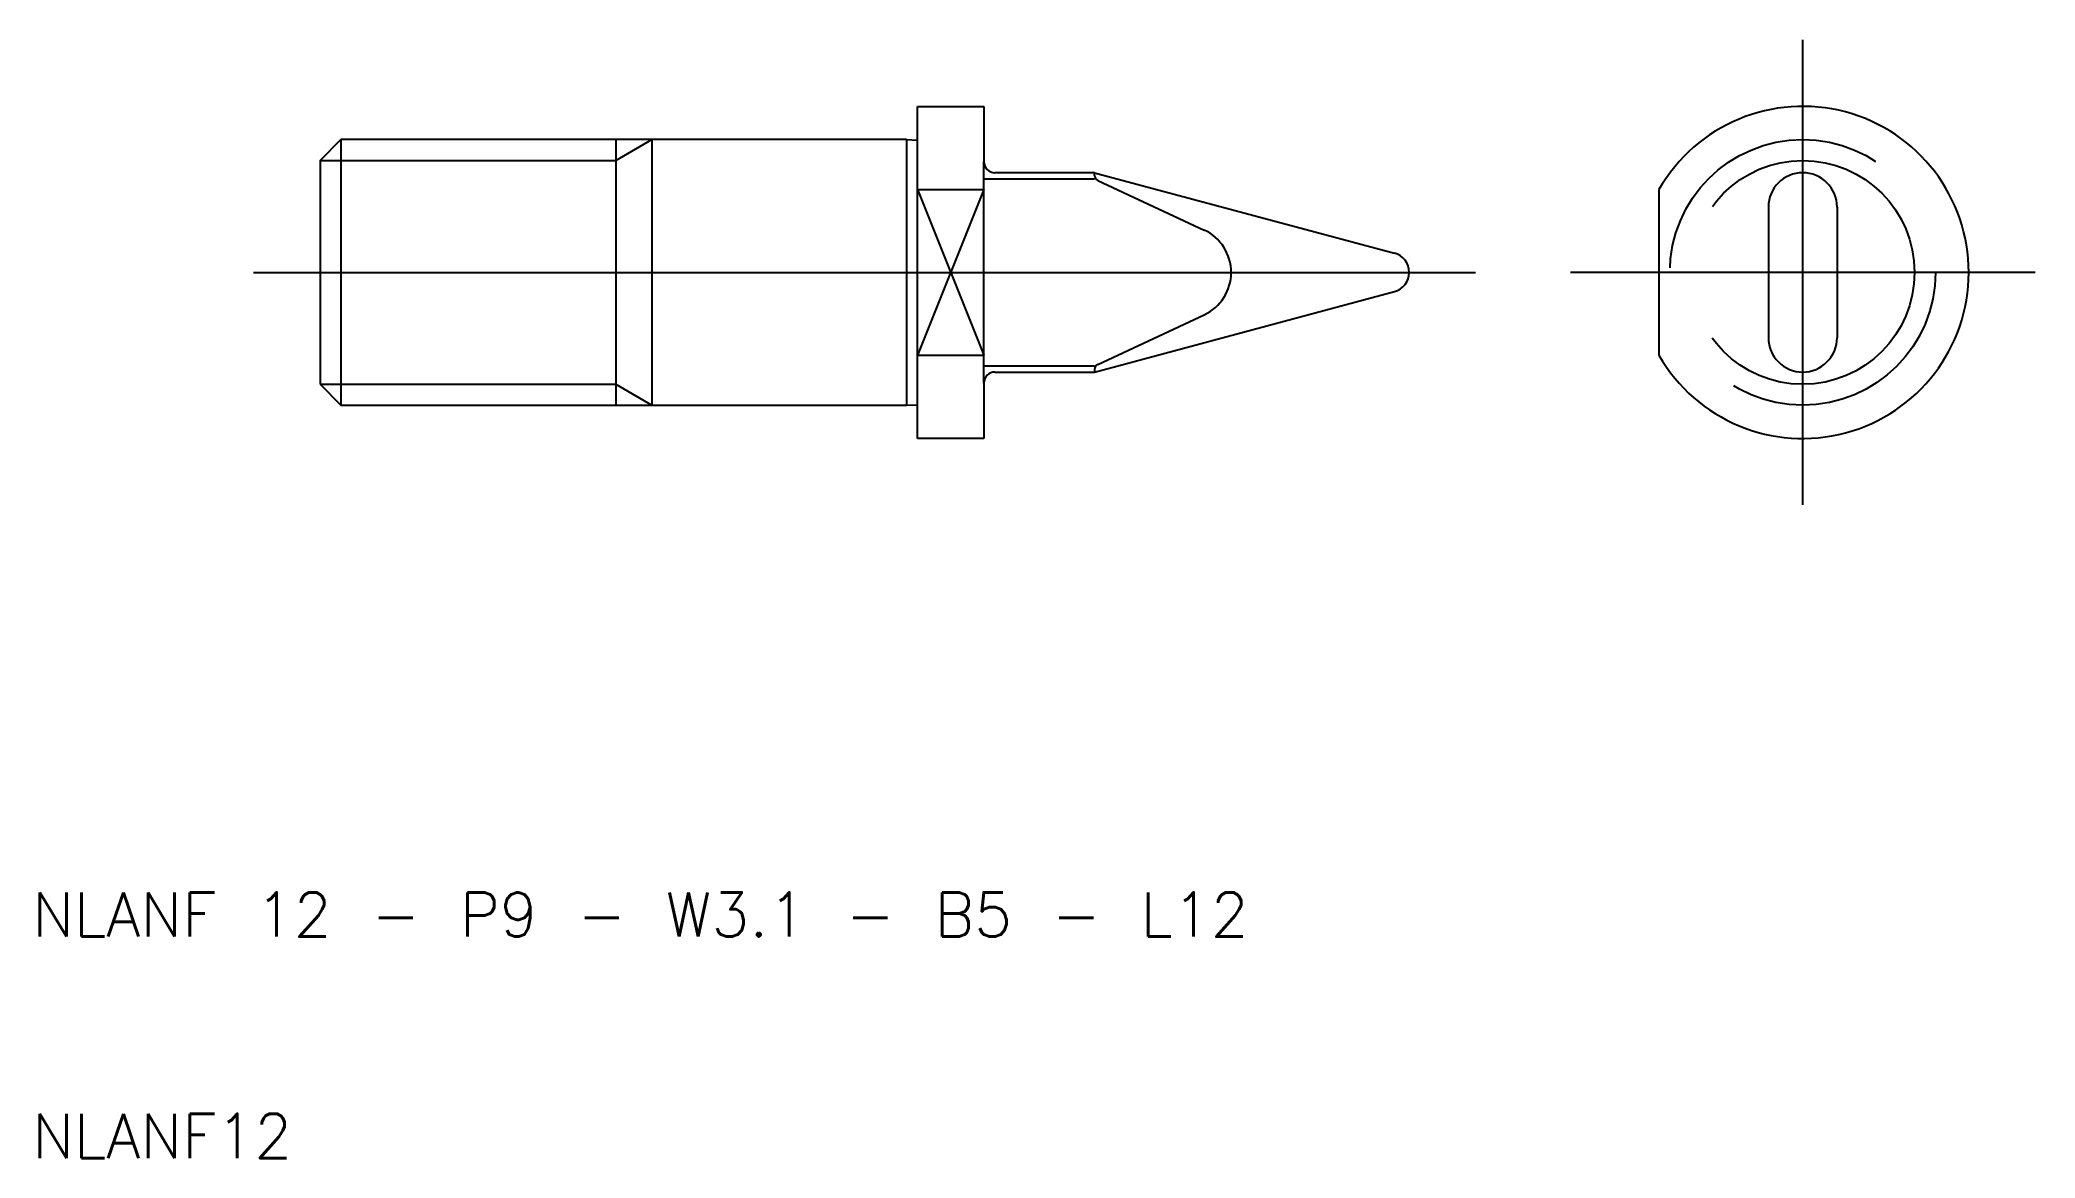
# Model space of a CAD drawing. Extents: x 10.3 to 100.5, y 10 to 60.5.
import ezdxf

# ---------------------------------------------------------------- set-up
doc = ezdxf.new("R2010")
doc.units = 0
doc.linetypes.add('CENTER', pattern=[50.8, 31.75, -6.35, 6.35, -6.35])
doc.linetypes.add('DASHED', pattern=[19.05, 12.7, -6.35])
doc.layers.get('0').update_dxf_attribs({"linetype": 'CONTINUOUS'})
doc.layers.add('CENTER', color=1, linetype='CENTER')
doc.styles.get("Standard").update_dxf_attribs({"font": 'txt.shx'})

msp = doc.modelspace()

# ---------------------------------------------------------------- linework, layer by layer
for p, q in [((50, 57.5), (53, 57.5)), ((50, 55.975), (50, 57.5)), ((53, 57.5), (53, 55)), ((23, 55.053), (23.947, 56)), ((49.5, 56), (23.947, 56)), ((23.947, 56), (23.947, 44)), ((36.36, 56), (36.36, 44)), ((38, 56), (38, 44)), ((49.5, 56), (50, 55.975)), ((49.5, 56), (49.5, 44)), ((50, 44.025), (50, 55.975)), ((23, 55.053), (23, 44.947)), ((53, 45), (53, 55)), ((53, 54.225), (58, 54.225)), ((58, 54.5), (53.5, 54.5)), ((58, 54.5), (71.55, 50.869)), ((58, 54.384), (58, 54.5)), ((58.144, 54.157), (62.954, 51.914)), ((50, 53.742), (53, 53.742)), ((83.5, 53.742), (83.5, 46.258)), ((88.45, 52.95), (88.45, 47.05)), ((91.55, 52.95), (91.55, 47.05)), ((58, 45.5), (71.55, 49.131)), ((58.144, 45.843), (62.954, 48.086)), ((50, 46.258), (53, 46.258)), ((53, 45.775), (58, 45.775)), ((53.5, 45.5), (58, 45.5)), ((58, 45.616), (58, 45.5)), ((23, 44.947), (23.947, 44)), ((53, 45), (53, 42.5)), ((23.947, 44), (49.5, 44)), ((49.5, 44), (50, 44.025)), ((50, 42.5), (50, 44.025)), ((53, 42.5), (50, 42.5))]:
    msp.add_line(p, q)
at = {"color": 3}
for p, q in [((36.36, 55.053), (38, 56)), ((23, 55.053), (36.36, 55.053)), ((53, 53.742), (50, 46.258)), ((50, 53.742), (53, 46.258)), ((23, 44.947), (36.36, 44.947)), ((36.36, 44.947), (38, 44))]:
    msp.add_line(p, q, dxfattribs=at)
at = {"color": 3, "linetype": 'DASHED'}
for radius in [6, 5.053]:
    msp.add_circle((90, 50), radius, dxfattribs=at)
for centre, radius, start, end in [((90, 50), 7.5, 209.92643, 150.07357), ((53.5, 55), 0.5, 180, 270), ((58.25, 54.384), 0.25, 180, 245), ((90, 52.95), 1.55, 0, 180), ((62.062, 50), 2.112, 295, 65), ((71.317, 50), 0.9, 285, 75), ((90, 47.05), 1.55, 180, 0), ((53.5, 45), 0.5, 90, 180), ((58.25, 45.616), 0.25, 115, 180)]:
    msp.add_arc(centre, radius, start, end)
at = {"layer": 'CENTER'}
for p, q in [((90, 39.5), (90, 60.5)), ((20, 50), (50, 50)), ((50, 50), (75.217, 50)), ((100.5, 50), (79.5, 50))]:
    msp.add_line(p, q, dxfattribs=at)

# ---------------------------------------------------------------- texts
for s, p in [('NLANF 12 - P9 - W3.1 - B5 - L12', (10, 20)), ('NLANF12', (10, 10))]:
    msp.add_text(s, height=2).set_placement(p)

doc.saveas('drawing.dxf')
